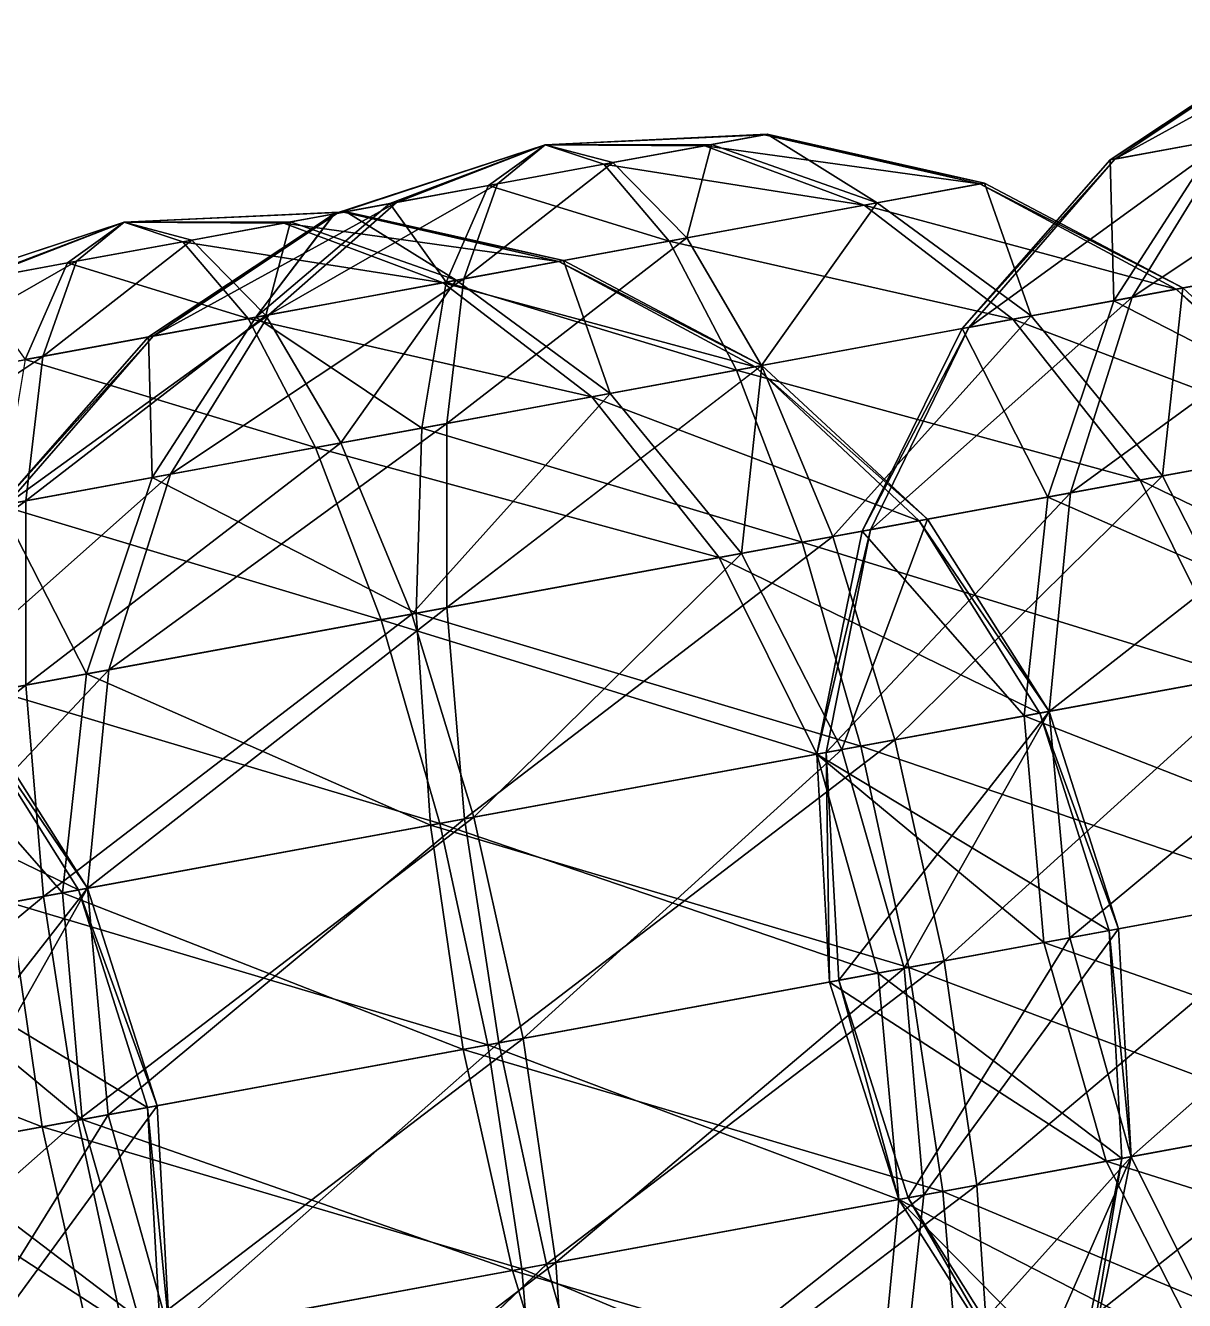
# Model space of a CAD drawing. Header units: metres. Extents: x -550 to 12, y -466 to 28.
# Drawn here: x -387.45 to -347.72, y -307.78 to -264.06 of the extents above; entities that cross this region are included whole.
import ezdxf

# ---------------------------------------------------------------- set-up
doc = ezdxf.new("R2010")
doc.units = ezdxf.units.M

msp = doc.modelspace()

# ---------------------------------------------------------------- linework, layer by layer
for points in [[(-350.10794, -268.6406, -955.8566), (-343.81778, -264.43542, -953.83575), (-341.769, -264.05832, -957.27295), (-341.76892, -264.05823, -957.2728)], [(-350.10794, -268.6406, -955.8566), (-341.769, -264.05832, -957.27295), (-346.15, -267.91208, -962.4968), (-346.1499, -267.912, -962.4967)], [(-350.27036, -268.6705, -948.0938), (-343.90186, -264.4509, -949.8174), (-343.81778, -264.43542, -953.83575), (-343.8177, -264.43533, -953.83563)], [(-350.27036, -268.6705, -948.0938), (-343.81778, -264.43542, -953.83575), (-350.10794, -268.6406, -955.8566), (-350.10785, -268.6405, -955.8565)], [(-346.59375, -267.99374, -941.28845), (-343.90186, -264.4509, -949.8174), (-350.27036, -268.6705, -948.0938), (-350.27026, -268.6704, -948.0937)], [(-349.5149, -273.3791, -966.9827), (-346.15, -267.91208, -962.4968), (-339.45706, -266.6801, -966.2352), (-339.45697, -266.68002, -966.2351)], [(-349.5149, -273.3791, -966.9827), (-339.45706, -266.6801, -966.2352), (-340.04965, -271.63684, -972.2696), (-340.04956, -271.63675, -972.2695)], [(-363.935, -268.13837, -841.8152), (-369.63336, -268.14786, -836.4428), (-362.03183, -267.78806, -838.2925), (-362.03174, -267.78796, -838.29236)], [(-362.03183, -267.78806, -838.2925), (-369.63336, -268.14786, -836.4428), (-362.1159, -267.80353, -834.2741), (-362.1158, -267.80344, -834.274)], [(-362.1159, -267.80353, -834.2741), (-369.63336, -268.14786, -836.4428), (-364.1647, -268.18063, -830.8369), (-364.1646, -268.18054, -830.8368)], [(-354.7407, -269.49335, -832.25323), (-362.1159, -267.80353, -834.2741), (-364.1647, -268.18063, -830.8369), (-364.1646, -268.18054, -830.8368)], [(-358.25488, -270.1402, -846.8214), (-363.935, -268.13837, -841.8152), (-362.03183, -267.78806, -838.2925), (-362.03174, -267.78796, -838.29236)], [(-354.57828, -269.46344, -840.01605), (-362.03183, -267.78806, -838.2925), (-362.1159, -267.80353, -834.2741), (-362.1158, -267.80344, -834.274)], [(-354.57828, -269.46344, -840.01605), (-362.1159, -267.80353, -834.2741), (-354.7407, -269.49335, -832.25323), (-354.7406, -269.49326, -832.2531)], [(-358.25488, -270.1402, -846.8214), (-362.03183, -267.78806, -838.2925), (-354.57828, -269.46344, -840.01605), (-354.5782, -269.46335, -840.0159)], [(-355.11224, -274.4094, -957.59204), (-350.10794, -268.6406, -955.8566), (-346.15, -267.91208, -962.4968), (-346.1499, -267.912, -962.4967)], [(-355.11224, -274.4094, -957.59204), (-346.15, -267.91208, -962.4968), (-349.5149, -273.3791, -966.9827), (-349.5148, -273.379, -966.9826)], [(-350.14243, -273.4946, -936.9895), (-346.59375, -267.99374, -941.28845), (-350.27036, -268.6705, -948.0938), (-350.27026, -268.6704, -948.0937)], [(-340.9069, -271.79462, -931.2981), (-346.59375, -267.99374, -941.28845), (-350.14243, -273.4946, -936.9895), (-350.14233, -273.4945, -936.9894)], [(-374.9616, -270.168, -831.07043), (-369.63336, -268.14786, -836.4428), (-376.86475, -270.5183, -834.59314), (-376.86465, -270.51822, -834.593)], [(-376.86475, -270.5183, -834.59314), (-369.63336, -268.14786, -836.4428), (-376.78067, -270.50284, -838.6115), (-376.78058, -270.50275, -838.6114)], [(-376.78067, -270.50284, -838.6115), (-369.63336, -268.14786, -836.4428), (-374.7319, -270.12573, -842.0487), (-374.7318, -270.12564, -842.0486)], [(-371.58115, -269.54578, -828.98724), (-369.63336, -268.14786, -836.4428), (-374.9616, -270.168, -831.07043), (-374.96152, -270.1679, -831.0703)], [(-374.7319, -270.12573, -842.0487), (-369.63336, -268.14786, -836.4428), (-371.2674, -269.488, -843.9839), (-371.2673, -269.4879, -843.98376)], [(-367.6292, -268.81836, -828.90173), (-369.63336, -268.14786, -836.4428), (-371.58115, -269.54578, -828.98724), (-371.58105, -269.5457, -828.9871)], [(-371.2674, -269.488, -843.9839), (-369.63336, -268.14786, -836.4428), (-367.31543, -268.7606, -843.8984), (-367.31534, -268.7605, -843.89825)], [(-367.31543, -268.7606, -843.8984), (-369.63336, -268.14786, -836.4428), (-363.935, -268.13837, -841.8152), (-363.9349, -268.13828, -841.81506)], [(-364.1647, -268.18063, -830.8369), (-369.63336, -268.14786, -836.4428), (-367.6292, -268.81836, -828.90173), (-367.62912, -268.81827, -828.9016)], [(-358.69864, -270.22186, -825.61304), (-364.1647, -268.18063, -830.8369), (-367.6292, -268.81836, -828.90173), (-367.62912, -268.81827, -828.9016)], [(-364.7854, -271.34225, -850.8458), (-367.31543, -268.7606, -843.8984), (-363.935, -268.13837, -841.8152), (-363.9349, -268.13828, -841.81506)], [(-364.7854, -271.34225, -850.8458), (-363.935, -268.13837, -841.8152), (-358.25488, -270.1402, -846.8214), (-358.2548, -270.1401, -846.8213)], [(-354.7407, -269.49335, -832.25323), (-364.1647, -268.18063, -830.8369), (-358.69864, -270.22186, -825.61304), (-358.69855, -270.22177, -825.6129)], [(-372.41995, -272.74753, -851.011), (-371.2674, -269.488, -843.9839), (-367.31543, -268.7606, -843.8984), (-367.31534, -268.7605, -843.89825)], [(-372.41995, -272.74753, -851.011), (-367.31543, -268.7606, -843.8984), (-364.7854, -271.34225, -850.8458), (-364.7853, -271.34216, -850.8457)], [(-365.39157, -271.45383, -821.87463), (-367.6292, -268.81836, -828.90173), (-371.58115, -269.54578, -828.98724), (-371.58105, -269.5457, -828.9871)], [(-358.69864, -270.22186, -825.61304), (-367.6292, -268.81836, -828.90173), (-365.39157, -271.45383, -821.87463), (-365.39148, -271.45374, -821.8745)], [(-355.34195, -274.45166, -946.6137), (-350.27036, -268.6705, -948.0938), (-350.10794, -268.6406, -955.8566), (-350.10785, -268.6405, -955.8565)], [(-355.34195, -274.45166, -946.6137), (-350.10794, -268.6406, -955.8566), (-355.11224, -274.4094, -957.59204), (-355.11215, -274.4093, -957.5919)], [(-350.14243, -273.4946, -936.9895), (-350.27036, -268.6705, -948.0938), (-355.34195, -274.45166, -946.6137), (-355.34186, -274.45157, -946.6136)], [(-379.11288, -273.9795, -847.2726), (-374.7319, -270.12573, -842.0487), (-371.2674, -269.488, -843.9839), (-371.2673, -269.4879, -843.98376)], [(-379.11288, -273.9795, -847.2726), (-371.2674, -269.488, -843.9839), (-372.41995, -272.74753, -851.011), (-372.41986, -272.74744, -851.01086)], [(-373.02612, -272.8591, -822.0398), (-371.58115, -269.54578, -828.98724), (-374.9616, -270.168, -831.07043), (-374.96152, -270.1679, -831.0703)], [(-365.39157, -271.45383, -821.87463), (-371.58115, -269.54578, -828.98724), (-373.02612, -272.8591, -822.0398), (-373.02603, -272.859, -822.0397)], [(-348.01025, -273.10214, -830.5178), (-354.7407, -269.49335, -832.25323), (-358.69864, -270.22186, -825.61304), (-358.69855, -270.22177, -825.6129)], [(-352.9801, -274.01694, -851.12036), (-358.25488, -270.1402, -846.8214), (-354.57828, -269.46344, -840.01605), (-354.5782, -269.46335, -840.0159)], [(-347.78058, -273.05988, -841.49615), (-354.57828, -269.46344, -840.01605), (-354.7407, -269.49335, -832.25323), (-354.7406, -269.49326, -832.2531)], [(-347.78058, -273.05988, -841.49615), (-354.7407, -269.49335, -832.25323), (-348.01025, -273.10214, -830.5178), (-348.01016, -273.10205, -830.5177)], [(-352.9801, -274.01694, -851.12036), (-354.57828, -269.46344, -840.01605), (-347.78058, -273.05988, -841.49615), (-347.7805, -273.05978, -841.49603)], [(-383.07083, -274.708, -840.6324), (-376.78067, -270.50284, -838.6115), (-374.7319, -270.12573, -842.0487), (-374.7318, -270.12564, -842.0486)], [(-383.07083, -274.708, -840.6324), (-374.7319, -270.12573, -842.0487), (-379.11288, -273.9795, -847.2726), (-379.1128, -273.9794, -847.27246)], [(-373.02612, -272.8591, -822.0398), (-374.9616, -270.168, -831.07043), (-379.55664, -274.06116, -826.0642), (-379.55655, -274.06107, -826.0641)], [(-379.55664, -274.06116, -826.0642), (-374.9616, -270.168, -831.07043), (-376.86475, -270.5183, -834.59314), (-376.86465, -270.51822, -834.593)], [(-362.21564, -275.7169, -856.81177), (-364.7854, -271.34225, -850.8458), (-358.25488, -270.1402, -846.8214), (-358.2548, -270.1401, -846.8213)], [(-362.21564, -275.7169, -856.81177), (-358.25488, -270.1402, -846.8214), (-352.9801, -274.01694, -851.12036), (-352.98, -274.01685, -851.12024)], [(-378.36694, -270.79483, -1221.0046), (-384.0653, -270.80432, -1215.6323), (-376.46378, -270.44452, -1217.4819), (-376.46368, -270.44443, -1217.4818)], [(-376.46378, -270.44452, -1217.4819), (-384.0653, -270.80432, -1215.6323), (-376.54785, -270.46, -1213.4636), (-376.54776, -270.4599, -1213.4635)], [(-376.54785, -270.46, -1213.4636), (-384.0653, -270.80432, -1215.6323), (-378.59665, -270.8371, -1210.0264), (-378.59656, -270.837, -1210.0262)], [(-383.23325, -274.7379, -832.86957), (-376.86475, -270.5183, -834.59314), (-376.78067, -270.50284, -838.6115), (-376.78058, -270.50275, -838.6114)], [(-383.23325, -274.7379, -832.86957), (-376.78067, -270.50284, -838.6115), (-383.07083, -274.708, -840.6324), (-383.07074, -274.70792, -840.63226)], [(-379.55664, -274.06116, -826.0642), (-376.86475, -270.5183, -834.59314), (-383.23325, -274.7379, -832.86957), (-383.23315, -274.73782, -832.86945)], [(-369.17264, -272.1498, -1211.4427), (-376.54785, -270.46, -1213.4636), (-378.59665, -270.8371, -1210.0264), (-378.59656, -270.837, -1210.0262)], [(-372.68683, -272.79666, -1226.011), (-378.36694, -270.79483, -1221.0046), (-376.46378, -270.44452, -1217.4819), (-376.46368, -270.44443, -1217.4818)], [(-369.01022, -272.1199, -1219.2056), (-376.46378, -270.44452, -1217.4819), (-376.54785, -270.46, -1213.4636), (-376.54776, -270.4599, -1213.4635)], [(-369.01022, -272.1199, -1219.2056), (-376.54785, -270.46, -1213.4636), (-369.17264, -272.1498, -1211.4427), (-369.17255, -272.14972, -1211.4426)], [(-372.68683, -272.79666, -1226.011), (-376.46378, -270.44452, -1217.4819), (-369.01022, -272.1199, -1219.2056), (-369.01013, -272.1198, -1219.2054)], [(-353.60764, -274.13245, -821.12714), (-358.69864, -270.22186, -825.61304), (-365.39157, -271.45383, -821.87463), (-365.39148, -271.45374, -821.8745)], [(-348.01025, -273.10214, -830.5178), (-358.69864, -270.22186, -825.61304), (-353.60764, -274.13245, -821.12714), (-353.60754, -274.13235, -821.127)], [(-389.39355, -272.82446, -1210.26), (-384.0653, -270.80432, -1215.6323), (-391.2967, -273.17477, -1213.7827), (-391.2966, -273.17468, -1213.7826)], [(-391.2967, -273.17477, -1213.7827), (-384.0653, -270.80432, -1215.6323), (-391.21262, -273.1593, -1217.801), (-391.21252, -273.1592, -1217.8009)], [(-391.21262, -273.1593, -1217.801), (-384.0653, -270.80432, -1215.6323), (-389.16385, -272.7822, -1221.2383), (-389.16376, -272.7821, -1221.2382)], [(-386.0131, -272.20224, -1208.1768), (-384.0653, -270.80432, -1215.6323), (-389.39355, -272.82446, -1210.26), (-389.39346, -272.82437, -1210.2599)], [(-389.16385, -272.7822, -1221.2383), (-384.0653, -270.80432, -1215.6323), (-385.69934, -272.14447, -1223.1733), (-385.69925, -272.14438, -1223.1732)], [(-382.06116, -271.47482, -1208.0913), (-384.0653, -270.80432, -1215.6323), (-386.0131, -272.20224, -1208.1768), (-386.013, -272.20215, -1208.1766)], [(-385.69934, -272.14447, -1223.1733), (-384.0653, -270.80432, -1215.6323), (-381.74738, -271.41705, -1223.0879), (-381.74728, -271.41696, -1223.0878)], [(-381.74738, -271.41705, -1223.0879), (-384.0653, -270.80432, -1215.6323), (-378.36694, -270.79483, -1221.0046), (-378.36685, -270.79474, -1221.0045)], [(-378.59665, -270.8371, -1210.0264), (-384.0653, -270.80432, -1215.6323), (-382.06116, -271.47482, -1208.0913), (-382.06107, -271.47473, -1208.0912)], [(-373.13058, -272.87833, -1204.8025), (-378.59665, -270.8371, -1210.0264), (-382.06116, -271.47482, -1208.0913), (-382.06107, -271.47473, -1208.0912)], [(-379.21735, -273.99872, -1230.0354), (-381.74738, -271.41705, -1223.0879), (-378.36694, -270.79483, -1221.0046), (-378.36685, -270.79474, -1221.0045)], [(-379.21735, -273.99872, -1230.0354), (-378.36694, -270.79483, -1221.0046), (-372.68683, -272.79666, -1226.011), (-372.68674, -272.79657, -1226.0109)], [(-369.17264, -272.1498, -1211.4427), (-378.59665, -270.8371, -1210.0264), (-373.13058, -272.87833, -1204.8025), (-373.1305, -272.87823, -1204.8024)], [(-386.8519, -275.404, -1230.2006), (-385.69934, -272.14447, -1223.1733), (-381.74738, -271.41705, -1223.0879), (-381.74728, -271.41696, -1223.0878)], [(-386.8519, -275.404, -1230.2006), (-381.74738, -271.41705, -1223.0879), (-379.21735, -273.99872, -1230.0354), (-379.21725, -273.99863, -1230.0353)], [(-379.82352, -274.1103, -1201.0641), (-382.06116, -271.47482, -1208.0913), (-386.0131, -272.20224, -1208.1768), (-386.013, -272.20215, -1208.1766)], [(-373.13058, -272.87833, -1204.8025), (-382.06116, -271.47482, -1208.0913), (-379.82352, -274.1103, -1201.0641), (-379.82343, -274.1102, -1201.064)], [(-363.07288, -275.8747, -815.8403), (-365.39157, -271.45383, -821.87463), (-373.02612, -272.8591, -822.0398), (-373.02603, -272.859, -822.0397)], [(-373.01254, -277.70425, -857.04535), (-372.41995, -272.74753, -851.011), (-364.7854, -271.34225, -850.8458), (-364.7853, -271.34216, -850.8457)], [(-373.01254, -277.70425, -857.04535), (-364.7854, -271.34225, -850.8458), (-362.21564, -275.7169, -856.81177), (-362.21555, -275.7168, -856.81165)], [(-364.7854, -271.34225, -850.8458), (-364.7854, -271.34225, -850.8458), (-372.41995, -272.74753, -851.011), (-372.41986, -272.74744, -851.01086)], [(-353.60764, -274.13245, -821.12714), (-365.39157, -271.45383, -821.87463), (-363.07288, -275.8747, -815.8403), (-363.07278, -275.8746, -815.84015)], [(-351.63434, -280.0868, -970.4248), (-349.5149, -273.3791, -966.9827), (-340.04965, -271.63684, -972.2696), (-340.04956, -271.63675, -972.2695)], [(-351.63434, -280.0868, -970.4248), (-340.04965, -271.63684, -972.2696), (-340.04184, -277.95297, -976.8999), (-340.04175, -277.95288, -976.8998)], [(-341.09174, -278.14624, -926.7203), (-340.9069, -271.79462, -931.2981), (-350.14243, -273.4946, -936.9895), (-350.14233, -273.4945, -936.9894)], [(-393.54483, -276.63596, -1226.4622), (-389.16385, -272.7822, -1221.2383), (-385.69934, -272.14447, -1223.1733), (-385.69925, -272.14438, -1223.1732)], [(-393.54483, -276.63596, -1226.4622), (-385.69934, -272.14447, -1223.1733), (-386.8519, -275.404, -1230.2006), (-386.8518, -275.4039, -1230.2004)], [(-387.45807, -275.51556, -1201.2292), (-386.0131, -272.20224, -1208.1768), (-389.39355, -272.82446, -1210.26), (-389.39346, -272.82437, -1210.2599)], [(-379.82352, -274.1103, -1201.0641), (-386.0131, -272.20224, -1208.1768), (-387.45807, -275.51556, -1201.2292), (-387.45798, -275.51547, -1201.2291)], [(-362.4422, -275.7586, -1209.7074), (-369.17264, -272.1498, -1211.4427), (-373.13058, -272.87833, -1204.8025), (-373.1305, -272.87823, -1204.8024)], [(-367.41205, -276.6734, -1230.3099), (-372.68683, -272.79666, -1226.011), (-369.01022, -272.1199, -1219.2056), (-369.01013, -272.1198, -1219.2054)], [(-362.21252, -275.71634, -1220.6857), (-369.01022, -272.1199, -1219.2056), (-369.17264, -272.1498, -1211.4427), (-369.17255, -272.14972, -1211.4426)], [(-362.21252, -275.71634, -1220.6857), (-369.17264, -272.1498, -1211.4427), (-362.4422, -275.7586, -1209.7074), (-362.4421, -275.7585, -1209.7073)], [(-367.41205, -276.6734, -1230.3099), (-369.01022, -272.1199, -1219.2056), (-362.21252, -275.71634, -1220.6857), (-362.21243, -275.71625, -1220.6855)], [(-382.47778, -279.4465, -851.7585), (-379.11288, -273.9795, -847.2726), (-372.41995, -272.74753, -851.011), (-372.41986, -272.74744, -851.01086)], [(-382.47778, -279.4465, -851.7585), (-372.41995, -272.74753, -851.011), (-373.01254, -277.70425, -857.04535), (-373.01245, -277.70416, -857.0452)], [(-376.64758, -278.37335, -1236.0013), (-379.21735, -273.99872, -1230.0354), (-372.68683, -272.79666, -1226.011), (-372.68674, -272.79657, -1226.0109)], [(-376.64758, -278.37335, -1236.0013), (-372.68683, -272.79666, -1226.011), (-367.41205, -276.6734, -1230.3099), (-367.41196, -276.6733, -1230.3098)], [(-368.03958, -276.7889, -1200.3167), (-373.13058, -272.87833, -1204.8025), (-379.82352, -274.1103, -1201.0641), (-379.82343, -274.1102, -1201.064)], [(-373.86978, -277.86206, -816.07385), (-373.02612, -272.8591, -822.0398), (-379.55664, -274.06116, -826.0642), (-379.55655, -274.06107, -826.0641)], [(-363.07288, -275.8747, -815.8403), (-373.02612, -272.8591, -822.0398), (-373.86978, -277.86206, -816.07385), (-373.8697, -277.86197, -816.0737)], [(-362.4422, -275.7586, -1209.7074), (-373.13058, -272.87833, -1204.8025), (-368.03958, -276.7889, -1200.3167), (-368.0395, -276.78882, -1200.3165)], [(-342.38333, -278.38397, -829.1862), (-348.01025, -273.10214, -830.5178), (-353.60764, -274.13245, -821.12714), (-353.60754, -274.13235, -821.127)], [(-348.4701, -279.50436, -854.41907), (-352.9801, -274.01694, -851.12036), (-347.78058, -273.05988, -841.49615), (-347.7805, -273.05978, -841.49603)], [(-348.4701, -279.50436, -854.41907), (-347.78058, -273.05988, -841.49615), (-342.102, -278.3322, -842.63184), (-342.1019, -278.33212, -842.6317)], [(-342.102, -278.3322, -842.63184), (-347.78058, -273.05988, -841.49615), (-348.01025, -273.10214, -830.5178), (-348.01016, -273.10205, -830.5177)], [(-342.102, -278.3322, -842.63184), (-348.01025, -273.10214, -830.5178), (-342.38333, -278.38397, -829.1862), (-342.38324, -278.38388, -829.1861)], [(-358.4897, -281.34863, -958.92365), (-355.11224, -274.4094, -957.59204), (-349.5149, -273.3791, -966.9827), (-349.5148, -273.379, -966.9826)], [(-358.4897, -281.34863, -958.92365), (-349.5149, -273.3791, -966.9827), (-351.63434, -280.0868, -970.4248), (-351.63425, -280.0867, -970.4247)], [(-352.4029, -280.22827, -933.6908), (-350.14243, -273.4946, -936.9895), (-355.34195, -274.45166, -946.6137), (-355.34186, -274.45157, -946.6136)], [(-341.09174, -278.14624, -926.7203), (-350.14243, -273.4946, -936.9895), (-352.4029, -280.22827, -933.6908), (-352.4028, -280.22818, -933.6907)], [(-388.07513, -280.4768, -842.3678), (-383.07083, -274.708, -840.6324), (-379.11288, -273.9795, -847.2726), (-379.1128, -273.9794, -847.27246)], [(-388.07513, -280.4768, -842.3678), (-379.11288, -273.9795, -847.2726), (-382.47778, -279.4465, -851.7585), (-382.4777, -279.4464, -851.75836)], [(-377.50482, -278.53116, -1195.0298), (-379.82352, -274.1103, -1201.0641), (-387.45807, -275.51556, -1201.2292), (-387.45798, -275.51547, -1201.2291)], [(-387.4445, -280.36072, -1236.2349), (-386.8519, -275.404, -1230.2006), (-379.21735, -273.99872, -1230.0354), (-379.21725, -273.99863, -1230.0353)], [(-387.4445, -280.36072, -1236.2349), (-379.21735, -273.99872, -1230.0354), (-376.64758, -278.37335, -1236.0013), (-376.6475, -278.37326, -1236.0012)], [(-379.21735, -273.99872, -1230.0354), (-379.21735, -273.99872, -1230.0354), (-386.8519, -275.404, -1230.2006), (-386.8518, -275.4039, -1230.2004)], [(-383.10532, -279.562, -821.76526), (-379.55664, -274.06116, -826.0642), (-383.23325, -274.7379, -832.86957), (-383.23315, -274.73782, -832.86945)], [(-373.86978, -277.86206, -816.07385), (-379.55664, -274.06116, -826.0642), (-383.10532, -279.562, -821.76526), (-383.10522, -279.56192, -821.76514)], [(-368.03958, -276.7889, -1200.3167), (-379.82352, -274.1103, -1201.0641), (-377.50482, -278.53116, -1195.0298), (-377.50473, -278.53107, -1195.0297)], [(-349.23868, -279.64584, -817.68506), (-353.60764, -274.13245, -821.12714), (-363.07288, -275.8747, -815.8403), (-363.07278, -275.8746, -815.84015)], [(-359.78128, -281.5864, -861.3896), (-362.21564, -275.7169, -856.81177), (-352.9801, -274.01694, -851.12036), (-352.98, -274.01685, -851.12024)], [(-359.78128, -281.5864, -861.3896), (-352.9801, -274.01694, -851.12036), (-348.4701, -279.50436, -854.41907), (-348.47, -279.50427, -854.41895)], [(-342.38333, -278.38397, -829.1862), (-353.60764, -274.13245, -821.12714), (-349.23868, -279.64584, -817.68506), (-349.2386, -279.64575, -817.68494)], [(-358.771, -281.40042, -945.478), (-355.34195, -274.45166, -946.6137), (-355.11224, -274.4094, -957.59204), (-355.11215, -274.4093, -957.5919)], [(-358.771, -281.40042, -945.478), (-355.11224, -274.4094, -957.59204), (-358.4897, -281.34863, -958.92365), (-358.4896, -281.34854, -958.9235)], [(-352.4029, -280.22827, -933.6908), (-355.34195, -274.45166, -946.6137), (-358.771, -281.40042, -945.478), (-358.7709, -281.40033, -945.4779)], [(-388.30484, -280.51907, -831.38947), (-383.23325, -274.7379, -832.86957), (-383.07083, -274.708, -840.6324), (-383.07074, -274.70792, -840.63226)], [(-388.30484, -280.51907, -831.38947), (-383.07083, -274.708, -840.6324), (-388.07513, -280.4768, -842.3678), (-388.07504, -280.4767, -842.3677)], [(-383.10532, -279.562, -821.76526), (-383.23325, -274.7379, -832.86957), (-388.30484, -280.51907, -831.38947), (-388.30475, -280.51898, -831.38934)], [(-396.90973, -282.10297, -1230.948), (-393.54483, -276.63596, -1226.4622), (-386.8519, -275.404, -1230.2006), (-386.8518, -275.4039, -1230.2004)], [(-396.90973, -282.10297, -1230.948), (-386.8519, -275.404, -1230.2006), (-387.4445, -280.36072, -1236.2349), (-387.4444, -280.36063, -1236.2347)], [(-377.50482, -278.53116, -1195.0298), (-387.45807, -275.51556, -1201.2292), (-388.30173, -280.5185, -1195.2633), (-388.30164, -280.5184, -1195.2632)], [(-360.83118, -281.77963, -811.20996), (-363.07288, -275.8747, -815.8403), (-373.86978, -277.86206, -816.07385), (-373.8697, -277.86197, -816.0737)], [(-373.00473, -284.0204, -861.67566), (-373.01254, -277.70425, -857.04535), (-362.21564, -275.7169, -856.81177), (-362.21555, -275.7168, -856.81165)], [(-362.21564, -275.7169, -856.81177), (-362.21564, -275.7169, -856.81177), (-373.01254, -277.70425, -857.04535), (-373.01245, -277.70416, -857.0452)], [(-373.00473, -284.0204, -861.67566), (-362.21564, -275.7169, -856.81177), (-359.78128, -281.5864, -861.3896), (-359.7812, -281.5863, -861.38947)], [(-356.81528, -281.04044, -1208.3757), (-362.4422, -275.7586, -1209.7074), (-368.03958, -276.7889, -1200.3167), (-368.0395, -276.78882, -1200.3165)], [(-362.90204, -282.16083, -1233.6086), (-367.41205, -276.6734, -1230.3099), (-362.21252, -275.71634, -1220.6857), (-362.21243, -275.71625, -1220.6855)], [(-349.23868, -279.64584, -817.68506), (-363.07288, -275.8747, -815.8403), (-360.83118, -281.77963, -811.20996), (-360.8311, -281.77954, -811.20984)], [(-362.90204, -282.16083, -1233.6086), (-362.21252, -275.71634, -1220.6857), (-356.53394, -280.98868, -1221.8213), (-356.53384, -280.9886, -1221.8212)], [(-356.53394, -280.98868, -1221.8213), (-362.21252, -275.71634, -1220.6857), (-362.4422, -275.7586, -1209.7074), (-362.4421, -275.7585, -1209.7073)], [(-356.53394, -280.98868, -1221.8213), (-362.4422, -275.7586, -1209.7074), (-356.81528, -281.04044, -1208.3757), (-356.8152, -281.04034, -1208.3756)], [(-374.21323, -284.24286, -1240.5791), (-376.64758, -278.37335, -1236.0013), (-367.41205, -276.6734, -1230.3099), (-367.41196, -276.6733, -1230.3098)], [(-374.21323, -284.24286, -1240.5791), (-367.41205, -276.6734, -1230.3099), (-362.90204, -282.16083, -1233.6086), (-362.90195, -282.16074, -1233.6085)], [(-363.67062, -282.3023, -1196.8745), (-368.03958, -276.7889, -1200.3167), (-377.50482, -278.53116, -1195.0298), (-377.50473, -278.53107, -1195.0297)], [(-356.81528, -281.04044, -1208.3757), (-368.03958, -276.7889, -1200.3167), (-363.67062, -282.3023, -1196.8745), (-363.67053, -282.30222, -1196.8744)], [(-384.59723, -286.1542, -855.20056), (-382.47778, -279.4465, -851.7585), (-373.01254, -277.70425, -857.04535), (-373.01245, -277.70416, -857.0452)], [(-384.59723, -286.1542, -855.20056), (-373.01254, -277.70425, -857.04535), (-373.00473, -284.0204, -861.67566), (-373.00464, -284.0203, -861.67554)], [(-374.05463, -284.21365, -811.49603), (-373.86978, -277.86206, -816.07385), (-383.10532, -279.562, -821.76526), (-383.10522, -279.56192, -821.76514)], [(-360.83118, -281.77963, -811.20996), (-373.86978, -277.86206, -816.07385), (-374.05463, -284.21365, -811.49603), (-374.05453, -284.21356, -811.4959)], [(-352.36392, -287.57806, -972.5886), (-351.63434, -280.0868, -970.4248), (-340.04184, -277.95297, -976.8999), (-340.04175, -277.95288, -976.8998)], [(-352.36392, -287.57806, -972.5886), (-340.04184, -277.95297, -976.8999), (-339.43417, -285.19812, -979.8106), (-339.43408, -285.19803, -979.8105)], [(-387.43668, -286.67685, -1240.8651), (-387.4445, -280.36072, -1236.2349), (-376.64758, -278.37335, -1236.0013), (-376.6475, -278.37326, -1236.0012)], [(-376.64758, -278.37335, -1236.0013), (-376.64758, -278.37335, -1236.0013), (-387.4445, -280.36072, -1236.2349), (-387.4444, -280.36063, -1236.2347)], [(-387.43668, -286.67685, -1240.8651), (-376.64758, -278.37335, -1236.0013), (-374.21323, -284.24286, -1240.5791), (-374.21313, -284.24277, -1240.579)], [(-340.60516, -285.41367, -923.8425), (-341.09174, -278.14624, -926.7203), (-352.4029, -280.22827, -933.6908), (-352.4028, -280.22818, -933.6907)], [(-338.24332, -284.9789, -828.3492), (-342.38333, -278.38397, -829.1862), (-349.23868, -279.64584, -817.68506), (-349.2386, -279.64575, -817.68494)], [(-345.03223, -286.22855, -856.49274), (-348.4701, -279.50436, -854.41907), (-342.102, -278.3322, -842.63184), (-342.1019, -278.33212, -842.6317)], [(-375.26312, -284.4361, -1190.3995), (-377.50482, -278.53116, -1195.0298), (-388.30173, -280.5185, -1195.2633), (-388.30164, -280.5184, -1195.2632)], [(-363.67062, -282.3023, -1196.8745), (-377.50482, -278.53116, -1195.0298), (-375.26312, -284.4361, -1190.3995), (-375.26303, -284.436, -1190.3994)], [(-391.45258, -287.41605, -843.6994), (-388.07513, -280.4768, -842.3678), (-382.47778, -279.4465, -851.7585), (-382.4777, -279.4464, -851.75836)], [(-391.45258, -287.41605, -843.6994), (-382.47778, -279.4465, -851.7585), (-384.59723, -286.1542, -855.20056), (-384.59714, -286.1541, -855.20044)], [(-385.36578, -286.2957, -818.46655), (-383.10532, -279.562, -821.76526), (-388.30484, -280.51907, -831.38947), (-388.30475, -280.51898, -831.38934)], [(-374.05463, -284.21365, -811.49603), (-383.10532, -279.562, -821.76526), (-385.36578, -286.2957, -818.46655), (-385.3657, -286.2956, -818.46643)], [(-345.88947, -286.38632, -815.52124), (-349.23868, -279.64584, -817.68506), (-360.83118, -281.77963, -811.20996), (-360.8311, -281.77954, -811.20984)], [(-357.64822, -288.55075, -864.26733), (-359.78128, -281.5864, -861.3896), (-348.4701, -279.50436, -854.41907), (-348.47, -279.50427, -854.41895)], [(-357.64822, -288.55075, -864.26733), (-348.4701, -279.50436, -854.41907), (-345.03223, -286.22855, -856.49274), (-345.03214, -286.22845, -856.4926)], [(-338.24332, -284.9789, -828.3492), (-349.23868, -279.64584, -817.68506), (-345.88947, -286.38632, -815.52124), (-345.88937, -286.38623, -815.5211)], [(-360.01007, -288.98547, -959.7607), (-358.4897, -281.34863, -958.92365), (-351.63434, -280.0868, -970.4248), (-351.63425, -280.0867, -970.4247)], [(-360.01007, -288.98547, -959.7607), (-351.63434, -280.0868, -970.4248), (-352.36392, -287.57806, -972.5886), (-352.36383, -287.57797, -972.5885)], [(-353.22116, -287.73584, -931.6171), (-352.4029, -280.22827, -933.6908), (-358.771, -281.40042, -945.478), (-358.7709, -281.40033, -945.4779)], [(-340.60516, -285.41367, -923.8425), (-352.4029, -280.22827, -933.6908), (-353.22116, -287.73584, -931.6171), (-353.22107, -287.73575, -931.617)], [(-399.02917, -288.81067, -1234.3901), (-396.90973, -282.10297, -1230.948), (-387.4445, -280.36072, -1236.2349), (-387.4444, -280.36063, -1236.2347)], [(-399.02917, -288.81067, -1234.3901), (-387.4445, -280.36072, -1236.2349), (-387.43668, -286.67685, -1240.8651), (-387.43658, -286.67676, -1240.865)], [(-385.36578, -286.2957, -818.46655), (-388.30484, -280.51907, -831.38947), (-391.7339, -287.46783, -830.2538), (-391.7338, -287.46774, -830.25366)], [(-375.26312, -284.4361, -1190.3995), (-388.30173, -280.5185, -1195.2633), (-388.48657, -286.87012, -1190.6855), (-388.48648, -286.87003, -1190.6854)], [(-352.67526, -287.63538, -1207.5387), (-356.81528, -281.04044, -1208.3757), (-363.67062, -282.3023, -1196.8745), (-363.67053, -282.30222, -1196.8744)], [(-359.46417, -288.885, -1235.6823), (-362.90204, -282.16083, -1233.6086), (-356.53394, -280.98868, -1221.8213), (-356.53384, -280.9886, -1221.8212)], [(-359.46417, -288.885, -1235.6823), (-356.53394, -280.98868, -1221.8213), (-352.3615, -287.57764, -1222.5353), (-352.36142, -287.57755, -1222.5352)], [(-352.3615, -287.57764, -1222.5353), (-356.53394, -280.98868, -1221.8213), (-356.81528, -281.04044, -1208.3757), (-356.8152, -281.04034, -1208.3756)], [(-352.3615, -287.57764, -1222.5353), (-356.81528, -281.04044, -1208.3757), (-352.67526, -287.63538, -1207.5387), (-352.67517, -287.63528, -1207.5386)], [(-360.32385, -289.04324, -944.7641), (-358.771, -281.40042, -945.478), (-358.4897, -281.34863, -958.92365), (-358.4896, -281.34854, -958.9235)], [(-360.32385, -289.04324, -944.7641), (-358.4897, -281.34863, -958.92365), (-360.01007, -288.98547, -959.7607), (-360.00998, -288.98538, -959.76056)], [(-353.22116, -287.73584, -931.6171), (-358.771, -281.40042, -945.478), (-360.32385, -289.04324, -944.7641), (-360.32376, -289.04315, -944.764)], [(-358.8192, -288.7663, -808.29926), (-360.83118, -281.77963, -811.20996), (-374.05463, -284.21365, -811.49603), (-374.05453, -284.21356, -811.4959)], [(-372.39706, -291.26553, -864.58636), (-373.00473, -284.0204, -861.67566), (-359.78128, -281.5864, -861.3896), (-359.7812, -281.5863, -861.38947)], [(-359.78128, -281.5864, -861.3896), (-359.78128, -281.5864, -861.3896), (-373.00473, -284.0204, -861.67566), (-373.00464, -284.0203, -861.67554)], [(-372.39706, -291.26553, -864.58636), (-359.78128, -281.5864, -861.3896), (-357.64822, -288.55075, -864.26733), (-357.64813, -288.55066, -864.2672)], [(-345.88947, -286.38632, -815.52124), (-360.83118, -281.77963, -811.20996), (-358.8192, -288.7663, -808.29926), (-358.81912, -288.7662, -808.29913)], [(-360.3214, -289.0428, -1194.7108), (-363.67062, -282.3023, -1196.8745), (-375.26312, -284.4361, -1190.3995), (-375.26303, -284.436, -1190.3994)], [(-372.08017, -291.2072, -1243.4569), (-374.21323, -284.24286, -1240.5791), (-362.90204, -282.16083, -1233.6086), (-362.90195, -282.16074, -1233.6085)], [(-372.08017, -291.2072, -1243.4569), (-362.90204, -282.16083, -1233.6086), (-359.46417, -288.885, -1235.6823), (-359.46408, -288.88492, -1235.6821)], [(-352.67526, -287.63538, -1207.5387), (-363.67062, -282.3023, -1196.8745), (-360.3214, -289.0428, -1194.7108), (-360.32132, -289.0427, -1194.7107)], [(-385.3268, -293.64548, -857.3644), (-384.59723, -286.1542, -855.20056), (-373.00473, -284.0204, -861.67566), (-373.00464, -284.0203, -861.67554)], [(-385.3268, -293.64548, -857.3644), (-373.00473, -284.0204, -861.67566), (-372.39706, -291.26553, -864.58636), (-372.39697, -291.26544, -864.58624)], [(-373.25116, -291.42276, -1187.4888), (-375.26312, -284.4361, -1190.3995), (-388.48657, -286.87012, -1190.6855), (-388.48648, -286.87003, -1190.6854)], [(-386.829, -293.922, -1243.7759), (-387.43668, -286.67685, -1240.8651), (-374.21323, -284.24286, -1240.5791), (-374.21313, -284.24277, -1240.579)], [(-374.21323, -284.24286, -1240.5791), (-374.21323, -284.24286, -1240.5791), (-387.43668, -286.67685, -1240.8651), (-387.43658, -286.67676, -1240.865)], [(-386.829, -293.922, -1243.7759), (-374.21323, -284.24286, -1240.5791), (-372.08017, -291.2072, -1243.4569), (-372.08008, -291.20712, -1243.4568)], [(-373.56805, -291.48108, -808.6183), (-374.05463, -284.21365, -811.49603), (-385.36578, -286.2957, -818.46655), (-385.3657, -286.2956, -818.46643)], [(-360.3214, -289.0428, -1194.7108), (-375.26312, -284.4361, -1190.3995), (-373.25116, -291.42276, -1187.4888), (-373.25107, -291.42267, -1187.4886)], [(-358.8192, -288.7663, -808.29926), (-374.05463, -284.21365, -811.49603), (-373.56805, -291.48108, -808.6183), (-373.56796, -291.481, -808.61816)], [(-339.48038, -293.10162, -922.86096), (-340.60516, -285.41367, -923.8425), (-353.22116, -287.73584, -931.6171), (-353.22107, -287.73575, -931.617)], [(-351.65393, -295.34238, -973.32666), (-352.36392, -287.57806, -972.5886), (-339.43417, -285.19812, -979.8106), (-339.43408, -285.19803, -979.8105)], [(-351.65393, -295.34238, -973.32666), (-339.43417, -285.19812, -979.8106), (-338.26807, -292.87848, -980.8034), (-338.26797, -292.8784, -980.8033)], [(-392.97296, -295.0529, -844.53644), (-391.45258, -287.41605, -843.6994), (-384.59723, -286.1542, -855.20056), (-384.59714, -286.1541, -855.20044)], [(-392.97296, -295.0529, -844.53644), (-384.59723, -286.1542, -855.20056), (-385.3268, -293.64548, -857.3644), (-385.32672, -293.6454, -857.36426)], [(-386.18405, -293.80325, -816.3929), (-385.36578, -286.2957, -818.46655), (-391.7339, -287.46783, -830.2538), (-391.7338, -287.46774, -830.25366)], [(-373.56805, -291.48108, -808.6183), (-385.36578, -286.2957, -818.46655), (-386.18405, -293.80325, -816.3929), (-386.18396, -293.80316, -816.39276)], [(-355.96182, -296.13535, -865.2489), (-357.64822, -288.55075, -864.26733), (-345.03223, -286.22855, -856.49274), (-345.03214, -286.22845, -856.4926)], [(-355.96182, -296.13535, -865.2489), (-345.03223, -286.22855, -856.49274), (-342.9008, -293.73123, -857.2), (-342.9007, -293.73114, -857.1999)], [(-399.75876, -296.30194, -1236.5538), (-399.02917, -288.81067, -1234.3901), (-387.43668, -286.67685, -1240.8651), (-387.43658, -286.67676, -1240.865)], [(-399.75876, -296.30194, -1236.5538), (-387.43668, -286.67685, -1240.8651), (-386.829, -293.922, -1243.7759), (-386.82892, -293.9219, -1243.7758)], [(-343.78827, -293.8946, -814.7832), (-345.88947, -286.38632, -815.52124), (-358.8192, -288.7663, -808.29926), (-358.81912, -288.7662, -808.29913)], [(-385.63812, -293.70276, -1092.3143), (-389.77814, -287.10782, -1093.1514), (-396.63348, -288.3697, -1081.6501), (-396.6334, -288.3696, -1081.65)], [(-392.42703, -294.9524, -1120.4579), (-389.4968, -287.05606, -1106.5969), (-385.32437, -293.64502, -1107.3109), (-385.32428, -293.64493, -1107.3108)], [(-385.32437, -293.64502, -1107.3109), (-389.4968, -287.05606, -1106.5969), (-389.77814, -287.10782, -1093.1514), (-389.77805, -287.10773, -1093.1512)], [(-385.32437, -293.64502, -1107.3109), (-389.77814, -287.10782, -1093.1514), (-385.63812, -293.70276, -1092.3143), (-385.63803, -293.70267, -1092.3142)], [(-373.25116, -291.42276, -1187.4888), (-388.48657, -286.87012, -1190.6855), (-388, -294.13754, -1187.8077), (-387.9999, -294.13745, -1187.8076)], [(-386.18405, -293.80325, -816.3929), (-391.7339, -287.46783, -830.2538), (-393.28674, -295.11066, -829.53986), (-393.28665, -295.11057, -829.53973)], [(-350.30435, -295.094, -1207.2532), (-352.67526, -287.63538, -1207.5387), (-360.3214, -289.0428, -1194.7108), (-360.32132, -289.0427, -1194.7107)], [(-359.5698, -296.79944, -960.0462), (-360.01007, -288.98547, -959.7607), (-352.36392, -287.57806, -972.5886), (-352.36383, -287.57797, -972.5885)], [(-359.5698, -296.79944, -960.0462), (-352.36392, -287.57806, -972.5886), (-351.65393, -295.34238, -973.32666), (-351.65384, -295.3423, -973.32654)], [(-357.33273, -296.3877, -1236.3895), (-359.46417, -288.885, -1235.6823), (-352.3615, -287.57764, -1222.5353), (-352.36142, -287.57755, -1222.5352)], [(-357.33273, -296.3877, -1236.3895), (-352.3615, -287.57764, -1222.5353), (-349.9795, -295.03418, -1222.7788), (-349.9794, -295.0341, -1222.7787)], [(-349.9795, -295.03418, -1222.7788), (-352.3615, -287.57764, -1222.5353), (-352.67526, -287.63538, -1207.5387), (-352.67517, -287.63528, -1207.5386)], [(-349.9795, -295.03418, -1222.7788), (-352.67526, -287.63538, -1207.5387), (-350.30435, -295.094, -1207.2532), (-350.30426, -295.0939, -1207.253)], [(-352.54138, -295.50574, -930.90985), (-353.22116, -287.73584, -931.6171), (-360.32385, -289.04324, -944.7641), (-360.32376, -289.04315, -944.764)], [(-339.48038, -293.10162, -922.86096), (-353.22116, -287.73584, -931.6171), (-352.54138, -295.50574, -930.90985), (-352.5413, -295.50565, -930.9097)], [(-385.63812, -293.70276, -1092.3143), (-396.63348, -288.3697, -1081.6501), (-393.28427, -295.11017, -1079.4865), (-393.28418, -295.11008, -1079.4863)], [(-371.23096, -298.9459, -865.57916), (-372.39706, -291.26553, -864.58636), (-357.64822, -288.55075, -864.26733), (-357.64813, -288.55066, -864.2672)], [(-357.64822, -288.55075, -864.26733), (-357.64822, -288.55075, -864.26733), (-372.39706, -291.26553, -864.58636), (-372.39697, -291.26544, -864.58624)], [(-371.23096, -298.9459, -865.57916), (-357.64822, -288.55075, -864.26733), (-355.96182, -296.13535, -865.2489), (-355.96173, -296.13525, -865.2488)], [(-357.17413, -296.3585, -807.30646), (-358.8192, -288.7663, -808.29926), (-373.56805, -291.48108, -808.6183), (-373.56796, -291.481, -808.61816)], [(-370.39377, -298.7918, -1244.4384), (-372.08017, -291.2072, -1243.4569), (-359.46417, -288.885, -1235.6823), (-359.46408, -288.88492, -1235.6821)], [(-370.39377, -298.7918, -1244.4384), (-359.46417, -288.885, -1235.6823), (-357.33273, -296.3877, -1236.3895), (-357.33264, -296.3876, -1236.3894)], [(-359.89465, -296.85925, -944.52057), (-360.32385, -289.04324, -944.7641), (-360.01007, -288.98547, -959.7607), (-360.00998, -288.98538, -959.76056)], [(-359.89465, -296.85925, -944.52057), (-360.01007, -288.98547, -959.7607), (-359.5698, -296.79944, -960.0462), (-359.5697, -296.79935, -960.0461)], [(-343.78827, -293.8946, -814.7832), (-358.8192, -288.7663, -808.29926), (-357.17413, -296.3585, -807.30646), (-357.17404, -296.3584, -807.30634)], [(-358.2202, -296.55106, -1193.9728), (-360.3214, -289.0428, -1194.7108), (-373.25116, -291.42276, -1187.4888), (-373.25107, -291.42267, -1187.4886)], [(-352.54138, -295.50574, -930.90985), (-360.32385, -289.04324, -944.7641), (-359.89465, -296.85925, -944.52057), (-359.89456, -296.85916, -944.52045)], [(-350.30435, -295.094, -1207.2532), (-360.3214, -289.0428, -1194.7108), (-358.2202, -296.55106, -1193.9728), (-358.22012, -296.55096, -1193.9727)], [(-371.60608, -299.01495, -1186.496), (-373.25116, -291.42276, -1187.4888), (-388, -294.13754, -1187.8077), (-387.9999, -294.13745, -1187.8076)], [(-385.6629, -301.60236, -1244.7687), (-386.829, -293.922, -1243.7759), (-372.08017, -291.2072, -1243.4569), (-372.08008, -291.20712, -1243.4568)], [(-372.08017, -291.2072, -1243.4569), (-372.08017, -291.2072, -1243.4569), (-386.829, -293.922, -1243.7759), (-386.82892, -293.9219, -1243.7758)], [(-372.44327, -299.16904, -807.6367), (-373.56805, -291.48108, -808.6183), (-386.18405, -293.80325, -816.3929), (-386.18396, -293.80316, -816.39276)], [(-385.6629, -301.60236, -1244.7687), (-372.08017, -291.2072, -1243.4569), (-370.39377, -298.7918, -1244.4384), (-370.39368, -298.79172, -1244.4382)], [(-384.61682, -301.4098, -858.1024), (-385.3268, -293.64548, -857.3644), (-372.39706, -291.26553, -864.58636), (-372.39697, -291.26544, -864.58624)], [(-384.61682, -301.4098, -858.1024), (-372.39706, -291.26553, -864.58636), (-371.23096, -298.9459, -865.57916), (-371.23087, -298.9458, -865.57904)], [(-357.17413, -296.3585, -807.30646), (-373.56805, -291.48108, -808.6183), (-372.44327, -299.16904, -807.6367), (-372.44318, -299.16895, -807.6366)], [(-358.2202, -296.55106, -1193.9728), (-373.25116, -291.42276, -1187.4888), (-371.60608, -299.01495, -1186.496), (-371.606, -299.01486, -1186.4958)], [(-349.55273, -302.85065, -972.5886), (-351.65393, -295.34238, -973.32666), (-338.26807, -292.87848, -980.8034), (-338.26797, -292.8784, -980.8033)], [(-349.55273, -302.85065, -972.5886), (-338.26807, -292.87848, -980.8034), (-336.623, -300.47067, -979.8106), (-336.6229, -300.47058, -979.8105)], [(-337.79398, -300.68622, -923.8425), (-339.48038, -293.10162, -922.86096), (-352.54138, -295.50574, -930.90985), (-352.5413, -295.50565, -930.9097)], [(-385.50427, -301.57315, -815.6856), (-386.18405, -293.80325, -816.3929), (-393.28674, -295.11066, -829.53986), (-393.28665, -295.11057, -829.53973)], [(-383.2672, -301.16138, -1092.0288), (-385.63812, -293.70276, -1092.3143), (-393.28427, -295.11017, -1079.4865), (-393.28418, -295.11008, -1079.4863)], [(-392.53268, -302.86685, -844.82196), (-392.97296, -295.0529, -844.53644), (-385.3268, -293.64548, -857.3644), (-385.32672, -293.6454, -857.36426)], [(-392.53268, -302.86685, -844.82196), (-385.3268, -293.64548, -857.3644), (-384.61682, -301.4098, -858.1024), (-384.61673, -301.4097, -858.1023)], [(-390.2956, -302.45508, -1121.1652), (-392.42703, -294.9524, -1120.4579), (-385.32437, -293.64502, -1107.3109), (-385.32428, -293.64493, -1107.3108)], [(-390.2956, -302.45508, -1121.1652), (-385.32437, -293.64502, -1107.3109), (-382.94238, -301.10156, -1107.5544), (-382.9423, -301.10147, -1107.5543)], [(-372.44327, -299.16904, -807.6367), (-386.18405, -293.80325, -816.3929), (-385.50427, -301.57315, -815.6856), (-385.50418, -301.57306, -815.6855)], [(-382.94238, -301.10156, -1107.5544), (-385.32437, -293.64502, -1107.3109), (-385.63812, -293.70276, -1092.3143), (-385.63803, -293.70267, -1092.3142)], [(-382.94238, -301.10156, -1107.5544), (-385.63812, -293.70276, -1092.3143), (-383.2672, -301.16138, -1092.0288), (-383.26712, -301.1613, -1092.0287)], [(-354.83704, -303.8233, -864.26733), (-355.96182, -296.13535, -865.2489), (-342.9008, -293.73123, -857.2), (-342.9007, -293.73114, -857.1999)], [(-354.83704, -303.8233, -864.26733), (-342.9008, -293.73123, -857.2), (-342.22104, -301.50113, -856.49274), (-342.22095, -301.50104, -856.4926)], [(-386.8752, -301.8255, -1186.8263), (-388, -294.13754, -1187.8077), (-400.616, -296.45972, -1195.5824), (-400.6159, -296.45963, -1195.5823)], [(-399.04877, -304.06625, -1237.2919), (-399.75876, -296.30194, -1236.5538), (-386.829, -293.922, -1243.7759), (-386.82892, -293.9219, -1243.7758)], [(-399.04877, -304.06625, -1237.2919), (-386.829, -293.922, -1243.7759), (-385.6629, -301.60236, -1244.7687), (-385.6628, -301.60226, -1244.7686)], [(-371.60608, -299.01495, -1186.496), (-388, -294.13754, -1187.8077), (-386.8752, -301.8255, -1186.8263), (-386.87512, -301.8254, -1186.8262)], [(-343.07828, -301.6589, -815.52124), (-343.78827, -293.8946, -814.7832), (-357.17413, -296.3585, -807.30646), (-357.17404, -296.3584, -807.30634)], [(-385.50427, -301.57315, -815.6856), (-393.28674, -295.11066, -829.53986), (-392.85754, -302.92667, -829.2963), (-392.85745, -302.92657, -829.2962)], [(-383.2672, -301.16138, -1092.0288), (-393.28427, -295.11017, -1079.4865), (-391.18307, -302.61844, -1078.7484), (-391.18298, -302.61835, -1078.7483)], [(-349.86407, -302.90796, -1207.5387), (-350.30435, -295.094, -1207.2532), (-358.2202, -296.55106, -1193.9728), (-358.22012, -296.55096, -1193.9727)], [(-356.65298, -304.1576, -1235.6823), (-357.33273, -296.3877, -1236.3895), (-349.9795, -295.03418, -1222.7788), (-349.9794, -295.0341, -1222.7787)], [(-356.65298, -304.1576, -1235.6823), (-349.9795, -295.03418, -1222.7788), (-349.5503, -302.8502, -1222.5353), (-349.5502, -302.8501, -1222.5352)], [(-349.5503, -302.8502, -1222.5353), (-349.9795, -295.03418, -1222.7788), (-350.30435, -295.094, -1207.2532), (-350.30426, -295.0939, -1207.253)], [(-349.5503, -302.8502, -1222.5353), (-350.30435, -295.094, -1207.2532), (-349.86407, -302.90796, -1207.5387), (-349.86398, -302.90787, -1207.5386)], [(-350.40997, -303.00842, -931.6171), (-352.54138, -295.50574, -930.90985), (-359.89465, -296.85925, -944.52057), (-359.89456, -296.85916, -944.52045)], [(-357.19888, -304.25806, -959.7607), (-359.5698, -296.79944, -960.0462), (-351.65393, -295.34238, -973.32666), (-351.65384, -295.3423, -973.32654)], [(-357.19888, -304.25806, -959.7607), (-351.65393, -295.34238, -973.32666), (-349.55273, -302.85065, -972.5886), (-349.55264, -302.85056, -972.5885)], [(-337.79398, -300.68622, -923.8425), (-352.54138, -295.50574, -930.90985), (-350.40997, -303.00842, -931.6171), (-350.40988, -303.00833, -931.617)], [(-356.00803, -304.03885, -808.29926), (-357.17413, -296.3585, -807.30646), (-372.44327, -299.16904, -807.6367), (-372.44318, -299.16895, -807.6366)], [(-369.58588, -306.5381, -864.58636), (-371.23096, -298.9459, -865.57916), (-355.96182, -296.13535, -865.2489), (-355.96173, -296.13525, -865.2488)], [(-355.96182, -296.13535, -865.2489), (-355.96182, -296.13535, -865.2489), (-371.23096, -298.9459, -865.57916), (-371.23087, -298.9458, -865.57904)], [(-369.26898, -306.47977, -1243.4569), (-370.39377, -298.7918, -1244.4384), (-357.33273, -296.3877, -1236.3895), (-357.33264, -296.3876, -1236.3894)], [(-369.58588, -306.5381, -864.58636), (-355.96182, -296.13535, -865.2489), (-354.83704, -303.8233, -864.26733), (-354.83694, -303.8232, -864.2672)], [(-369.26898, -306.47977, -1243.4569), (-357.33273, -296.3877, -1236.3895), (-356.65298, -304.1576, -1235.6823), (-356.6529, -304.1575, -1235.6821)], [(-343.07828, -301.6589, -815.52124), (-357.17413, -296.3585, -807.30646), (-356.00803, -304.03885, -808.29926), (-356.00793, -304.03876, -808.29913)], [(-386.8752, -301.8255, -1186.8263), (-400.616, -296.45972, -1195.5824), (-399.93622, -304.2296, -1194.8751), (-399.93613, -304.22952, -1194.875)], [(-357.51022, -304.31537, -1194.7108), (-358.2202, -296.55106, -1193.9728), (-371.60608, -299.01495, -1186.496), (-371.606, -299.01486, -1186.4958)], [(-357.51263, -304.3158, -944.7641), (-359.89465, -296.85925, -944.52057), (-359.5698, -296.79944, -960.0462), (-359.5697, -296.79935, -960.0461)], [(-350.40997, -303.00842, -931.6171), (-359.89465, -296.85925, -944.52057), (-357.51263, -304.3158, -944.7641), (-357.51254, -304.3157, -944.764)], [(-357.51263, -304.3158, -944.7641), (-359.5698, -296.79944, -960.0462), (-357.19888, -304.25806, -959.7607), (-357.1988, -304.25797, -959.76056)], [(-349.86407, -302.90796, -1207.5387), (-358.2202, -296.55106, -1193.9728), (-357.51022, -304.31537, -1194.7108), (-357.51013, -304.31528, -1194.7107)], [(-370.43997, -306.6953, -1187.4888), (-371.60608, -299.01495, -1186.496), (-386.8752, -301.8255, -1186.8263), (-386.87512, -301.8254, -1186.8262)], [(-384.01782, -309.19455, -1243.7759), (-385.6629, -301.60236, -1244.7687), (-370.39377, -298.7918, -1244.4384), (-370.39368, -298.79172, -1244.4382)], [(-370.39377, -298.7918, -1244.4384), (-370.39377, -298.7918, -1244.4384), (-385.6629, -301.60236, -1244.7687), (-385.6628, -301.60226, -1244.7686)], [(-382.51562, -308.91806, -857.3644), (-384.61682, -301.4098, -858.1024), (-371.23096, -298.9459, -865.57916), (-371.23087, -298.9458, -865.57904)], [(-384.01782, -309.19455, -1243.7759), (-370.39377, -298.7918, -1244.4384), (-369.26898, -306.47977, -1243.4569), (-369.2689, -306.47968, -1243.4568)], [(-382.51562, -308.91806, -857.3644), (-371.23096, -298.9459, -865.57916), (-369.58588, -306.5381, -864.58636), (-369.5858, -306.538, -864.58624)], [(-357.51022, -304.31537, -1194.7108), (-371.60608, -299.01495, -1186.496), (-370.43997, -306.6953, -1187.4888), (-370.43988, -306.69522, -1187.4886)], [(-370.75687, -306.75363, -808.6183), (-372.44327, -299.16904, -807.6367), (-385.50427, -301.57315, -815.6856), (-385.50418, -301.57306, -815.6855)], [(-356.00803, -304.03885, -808.29926), (-372.44327, -299.16904, -807.6367), (-370.75687, -306.75363, -808.6183), (-370.75677, -306.75354, -808.61816)], [(-335.66092, -307.65057, -926.7203), (-337.79398, -300.68622, -923.8425), (-350.40997, -303.00842, -931.6171), (-350.40988, -303.00833, -931.617)], [(-346.20352, -309.59113, -970.4248), (-349.55273, -302.85065, -972.5886), (-336.623, -300.47067, -979.8106), (-336.6229, -300.47058, -979.8105)], [(-382.82693, -308.97534, -1092.3143), (-383.2672, -301.16138, -1092.0288), (-391.18307, -302.61844, -1078.7484), (-391.18298, -302.61835, -1078.7483)], [(-389.61584, -310.22498, -1120.4579), (-390.2956, -302.45508, -1121.1652), (-382.94238, -301.10156, -1107.5544), (-382.9423, -301.10147, -1107.5543)], [(-389.61584, -310.22498, -1120.4579), (-382.94238, -301.10156, -1107.5544), (-382.51318, -308.91757, -1107.3109), (-382.5131, -308.91748, -1107.3108)], [(-382.51318, -308.91757, -1107.3109), (-382.94238, -301.10156, -1107.5544), (-383.2672, -301.16138, -1092.0288), (-383.26712, -301.1613, -1092.0287)], [(-382.51318, -308.91757, -1107.3109), (-383.2672, -301.16138, -1092.0288), (-382.82693, -308.97534, -1092.3143), (-382.82684, -308.97525, -1092.3142)], [(-396.94757, -311.57452, -1236.5538), (-399.04877, -304.06625, -1237.2919), (-385.6629, -301.60236, -1244.7687), (-385.6628, -301.60226, -1244.7686)], [(-396.94757, -311.57452, -1236.5538), (-385.6629, -301.60236, -1244.7687), (-384.01782, -309.19455, -1243.7759), (-384.01773, -309.19446, -1243.7758)], [(-383.37286, -309.07584, -816.3929), (-385.50427, -301.57315, -815.6856), (-392.85754, -302.92667, -829.2963), (-392.85745, -302.92657, -829.2962)], [(-390.16177, -310.32547, -844.53644), (-392.53268, -302.86685, -844.82196), (-384.61682, -301.4098, -858.1024), (-384.61673, -301.4097, -858.1023)], [(-390.16177, -310.32547, -844.53644), (-384.61682, -301.4098, -858.1024), (-382.51562, -308.91806, -857.3644), (-382.51553, -308.91797, -857.36426)], [(-370.75687, -306.75363, -808.6183), (-385.50427, -301.57315, -815.6856), (-383.37286, -309.07584, -816.3929), (-383.37277, -309.07574, -816.39276)], [(-343.80786, -309.15018, -817.68506), (-343.07828, -301.6589, -815.52124), (-356.00803, -304.03885, -808.29926), (-356.00793, -304.03876, -808.29913)], [(-354.35046, -311.09073, -861.3896), (-354.83704, -303.8233, -864.26733), (-342.22104, -301.50113, -856.49274), (-342.22095, -301.50104, -856.4926)], [(-354.35046, -311.09073, -861.3896), (-342.22104, -301.50113, -856.49274), (-343.0393, -309.0087, -854.41907), (-343.0392, -309.0086, -854.41895)], [(-385.1888, -309.4101, -1187.8077), (-386.8752, -301.8255, -1186.8263), (-399.93622, -304.2296, -1194.8751), (-399.93613, -304.22952, -1194.875)], [(-370.43997, -306.6953, -1187.4888), (-386.8752, -301.8255, -1186.8263), (-385.1888, -309.4101, -1187.8077), (-385.18872, -309.41, -1187.8076)], [(-383.37286, -309.07584, -816.3929), (-392.85754, -302.92667, -829.2963), (-390.47552, -310.3832, -829.53986), (-390.47543, -310.38312, -829.53973)], [(-382.82693, -308.97534, -1092.3143), (-391.18307, -302.61844, -1078.7484), (-390.47308, -310.38275, -1079.4865), (-390.473, -310.38266, -1079.4863)], [(-351.38446, -310.5448, -1208.3757), (-349.86407, -302.90796, -1207.5387), (-357.51022, -304.31537, -1194.7108), (-357.51013, -304.31528, -1194.7107)], [(-357.47125, -311.66516, -1233.6086), (-356.65298, -304.1576, -1235.6823), (-349.5503, -302.8502, -1222.5353), (-349.5502, -302.8501, -1222.5352)], [(-357.47125, -311.66516, -1233.6086), (-349.5503, -302.8502, -1222.5353), (-351.10315, -310.493, -1221.8213), (-351.10306, -310.49292, -1221.8212)], [(-353.05887, -310.853, -958.92365), (-357.19888, -304.25806, -959.7607), (-349.55273, -302.85065, -972.5886), (-349.55264, -302.85056, -972.5885)], [(-353.05887, -310.853, -958.92365), (-349.55273, -302.85065, -972.5886), (-346.20352, -309.59113, -970.4248), (-346.20343, -309.59103, -970.4247)], [(-351.10315, -310.493, -1221.8213), (-349.86407, -302.90796, -1207.5387), (-351.38446, -310.5448, -1208.3757), (-351.38437, -310.5447, -1208.3756)], [(-351.10315, -310.493, -1221.8213), (-349.5503, -302.8502, -1222.5353), (-349.86407, -302.90796, -1207.5387), (-349.86398, -302.90787, -1207.5386)], [(-346.9721, -309.7326, -933.6908), (-350.40997, -303.00842, -931.6171), (-357.51263, -304.3158, -944.7641), (-357.51254, -304.3157, -944.764)], [(-335.66092, -307.65057, -926.7203), (-350.40997, -303.00842, -931.6171), (-346.9721, -309.7326, -933.6908), (-346.97202, -309.7325, -933.6907)], [(-367.5739, -313.52475, -861.67566), (-369.58588, -306.5381, -864.58636), (-354.83704, -303.8233, -864.26733), (-354.83694, -303.8232, -864.2672)], [(-354.83704, -303.8233, -864.26733), (-354.83704, -303.8233, -864.26733), (-369.58588, -306.5381, -864.58636), (-369.5858, -306.538, -864.58624)], [(-367.5739, -313.52475, -861.67566), (-354.83704, -303.8233, -864.26733), (-354.35046, -311.09073, -861.3896), (-354.35037, -311.09064, -861.38947)], [(-385.1888, -309.4101, -1187.8077), (-399.93622, -304.2296, -1194.8751), (-397.8048, -311.7323, -1195.5824), (-397.80472, -311.7322, -1195.5823)], [(-355.40036, -311.284, -811.20996), (-356.00803, -304.03885, -808.29926), (-370.75687, -306.75363, -808.6183), (-370.75677, -306.75354, -808.61816)], [(-368.7824, -313.7472, -1240.5791), (-369.26898, -306.47977, -1243.4569), (-356.65298, -304.1576, -1235.6823), (-356.6529, -304.1575, -1235.6821)], [(-368.7824, -313.7472, -1240.5791), (-356.65298, -304.1576, -1235.6823), (-357.47125, -311.66516, -1233.6086), (-357.47116, -311.66507, -1233.6085)], [(-353.3402, -310.9048, -945.478), (-357.51263, -304.3158, -944.7641), (-357.19888, -304.25806, -959.7607), (-357.1988, -304.25797, -959.76056)], [(-353.3402, -310.9048, -945.478), (-357.19888, -304.25806, -959.7607), (-353.05887, -310.853, -958.92365), (-353.05878, -310.8529, -958.9235)], [(-343.80786, -309.15018, -817.68506), (-356.00803, -304.03885, -808.29926), (-355.40036, -311.284, -811.20996), (-355.40027, -311.2839, -811.20984)], [(-358.2398, -311.80664, -1196.8745), (-357.51022, -304.31537, -1194.7108), (-370.43997, -306.6953, -1187.4888), (-370.43988, -306.69522, -1187.4886)], [(-351.38446, -310.5448, -1208.3757), (-357.51022, -304.31537, -1194.7108), (-358.2398, -311.80664, -1196.8745), (-358.23972, -311.80655, -1196.8744)], [(-346.9721, -309.7326, -933.6908), (-357.51263, -304.3158, -944.7641), (-353.3402, -310.9048, -945.478), (-353.34012, -310.9047, -945.4779)], [(-382.00586, -316.1812, -1240.8651), (-384.01782, -309.19455, -1243.7759), (-369.26898, -306.47977, -1243.4569), (-369.2689, -306.47968, -1243.4568)], [(-369.26898, -306.47977, -1243.4569), (-369.26898, -306.47977, -1243.4569), (-384.01782, -309.19455, -1243.7759), (-384.01773, -309.19446, -1243.7758)], [(-382.00586, -316.1812, -1240.8651), (-369.26898, -306.47977, -1243.4569), (-368.7824, -313.7472, -1240.5791), (-368.78232, -313.7471, -1240.579)], [(-369.8323, -313.94046, -1190.3995), (-370.43997, -306.6953, -1187.4888), (-385.1888, -309.4101, -1187.8077), (-385.18872, -309.41, -1187.8076)], [(-368.6238, -313.718, -811.49603), (-370.75687, -306.75363, -808.6183), (-383.37286, -309.07584, -816.3929), (-383.37277, -309.07574, -816.39276)], [(-379.1664, -315.65854, -855.20056), (-382.51562, -308.91806, -857.3644), (-369.58588, -306.5381, -864.58636), (-369.5858, -306.538, -864.58624)], [(-379.1664, -315.65854, -855.20056), (-369.58588, -306.5381, -864.58636), (-367.5739, -313.52475, -861.67566), (-367.57382, -313.52466, -861.67554)], [(-355.40036, -311.284, -811.20996), (-370.75687, -306.75363, -808.6183), (-368.6238, -313.718, -811.49603), (-368.62372, -313.7179, -811.4959)], [(-358.2398, -311.80664, -1196.8745), (-370.43997, -306.6953, -1187.4888), (-369.8323, -313.94046, -1190.3995), (-369.8322, -313.94037, -1190.3994)]]:
    msp.add_3dface(points)

doc.saveas('drawing.dxf')
